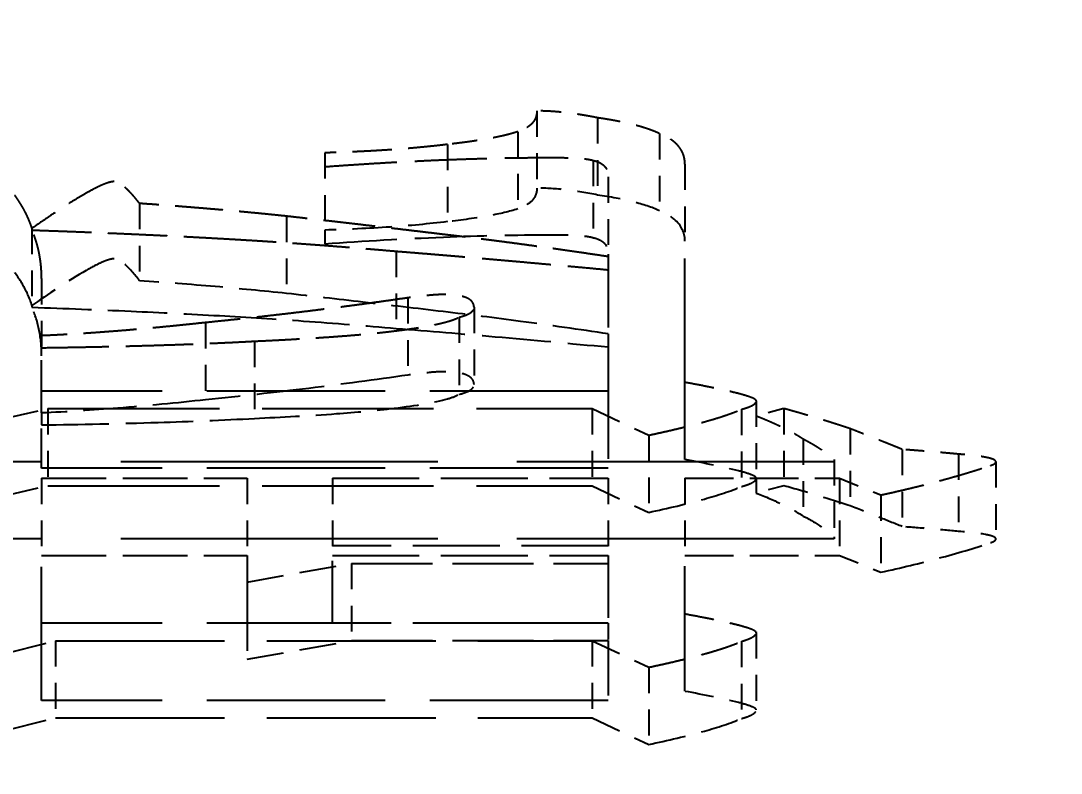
# Model space of a CAD drawing. Header units: millimetres. Extents: x 200 to 5740, y 200 to 4000.
# Drawn here: x 4254.14 to 4260.47, y 1952.84 to 1957.42 of the extents above; entities that cross this region are included whole.
import ezdxf

# ---------------------------------------------------------------- set-up
doc = ezdxf.new("R2010")
doc.units = ezdxf.units.MM
doc.header["$LTSCALE"] = 20
doc.linetypes.add('DASHED', pattern=[0.2067, 0.1654, -0.0413])
doc.layers.add('標註 (ISO)', color=7, linetype='Continuous', lineweight=18)
doc.layers.add('隱藏 (ISO)', color=7, linetype='DASHED', lineweight=25)
doc.styles.add('註記文字 (JIS)', font='kaiu.ttf')
doc.dimstyles.new('預設 (JIS)', dxfattribs={"dimscale": 20, "dimtxt": 3, "dimasz": 3, "dimexe": 2, "dimexo": 1, "dimgap": 0.8, "dimtad": 1, "dimrnd": 1e-08, "dimdsep": 46, "dimtxsty": '註記文字 (JIS)', "dimblk": 'Filled-1', "dimcen": 0.09, "dimdle": 10, "dimclrd": 256, "dimclre": 256, "dimclrt": 256, "dimadec": 0, "dimazin": 2, "dimtfac": 0.833333, "dimtmove": 0, "dimatfit": 3, "dimfxl": 0, "dimtolj": 1, "dimtzin": 0, "dimlwd": -1, "dimlwe": -1, "dimarcsym": 0})

# ---------------------------------------------------------------- blocks, each defined once
blk = doc.blocks.new('Filled-1')
at = {"color": 0}
for p, q in [((0, 0), (-1, 0.16667)), ((-1, 0.16667), (-1, -0.16667)), ((-1, 0), (0, 0)), ((-1, -0.16667), (0, 0))]:
    blk.add_line(p, q, dxfattribs=at)
at = {"color": 0, "flags": 128}
blk.add_lwpolyline([(-1, -0.16667), (0, 0)], dxfattribs=at)
at = {"color": 0}
blk.add_solid([(-1, -0.16667), (0, 0), (-1, 0.16667), (-1, -0.16667)], dxfattribs=at)
blk = doc.blocks.new('*D40')
at = {"layer": 'Defpoints', "color": 0}
for p in [(3955.2832, 2448.0062), (4476.8728, 2448.0062), (4342.7832, 958.0062)]:
    blk.add_point(p, dxfattribs=at)
at = {"layer": '標註 (ISO)'}
for p, q in [((3975.2832, 2448.0062), (4516.8728, 2448.0062)), ((4476.8728, 1018.0062), (4476.8728, 2388.0062)), ((4362.7832, 958.0062), (4516.8728, 958.0062))]:
    blk.add_line(p, q, dxfattribs=at)
at = {"layer": '標註 (ISO)', "xscale": 60, "yscale": 60, "zscale": 60}
for p, rotation in [((4476.8728, 2448.0062), 90), ((4476.8728, 958.0062), 270)]:
    blk.add_blockref('Filled-1', p, dxfattribs=dict(at, rotation=rotation))
at = {"layer": '標註 (ISO)', "insert": (4396.8949, 1625.6029), "char_height": 60, "attachment_point": 1, "rotation": 90, "style": '註記文字 (JIS)'}
blk.add_mtext('\\A1;1490', dxfattribs=at)

msp = doc.modelspace()

# ---------------------------------------------------------------- linework, layer by layer
at = {"layer": '隱藏 (ISO)', "ltscale": 0.047517}
for p, q in [((4257.2825, 1956.8748), (4257.2825, 1956.4049)), ((4257.652, 1956.8327), (4257.652, 1956.3628)), ((4257.1658, 1956.7484), (4257.1658, 1956.2786)), ((4258.028, 1956.7373), (4258.028, 1956.2675)), ((4255.9923, 1956.6198), (4255.9923, 1956.15)), ((4256.7379, 1956.6708), (4256.7379, 1956.201)), ((4257.6261, 1956.5732), (4257.6261, 1956.1034)), ((4258.1836, 1956.5511), (4258.1836, 1956.0812)), ((4257.7168, 1956.4735), (4257.7168, 1956.0036)), ((4254.8643, 1956.3116), (4254.8643, 1955.8417)), ((4255.759, 1956.234), (4255.759, 1955.7641)), ((4254.2095, 1956.1608), (4254.2095, 1955.691)), ((4256.4267, 1956.0211), (4256.4267, 1955.5513)), ((4254.2679, 1955.8548), (4254.2679, 1955.385)), ((4256.498, 1955.7373), (4256.498, 1955.2675)), ((4256.9, 1955.6797), (4256.9, 1955.2098)), ((4256.8092, 1955.6198), (4256.8092, 1955.1499)), ((4255.2662, 1955.5865), (4255.2662, 1955.1167)), ((4255.5645, 1955.4735), (4255.5645, 1955.0036)), ((4258.6179, 1955.1098), (4258.6179, 1954.64)), ((4254.3068, 1955.0632), (4254.3068, 1954.5934)), ((4257.6196, 1955.0632), (4257.6196, 1954.5934)), ((4258.5272, 1955.0588), (4258.5272, 1954.589)), ((4258.7865, 1955.0632), (4258.7865, 1954.5934)), ((4257.9632, 1954.9014), (4257.9632, 1954.4315)), ((4259.1885, 1954.9413), (4259.1885, 1954.4715)), ((4258.9032, 1954.8792), (4258.9032, 1954.4094)), ((4259.5061, 1954.8149), (4259.5061, 1954.3451)), ((4259.8497, 1954.7861), (4259.8497, 1954.3162)), ((4259.0912, 1954.7528), (4259.0912, 1954.283)), ((4260.0766, 1954.7395), (4260.0766, 1954.2697)), ((4254.2679, 1954.6397), (4254.2679, 1954.1699)), ((4255.5191, 1954.6397), (4255.5191, 1954.1699)), ((4256.0377, 1954.6397), (4256.0377, 1954.1699)), ((4257.7168, 1954.6397), (4257.7168, 1954.1699)), ((4258.1836, 1954.6397), (4258.1836, 1954.1699)), ((4259.1236, 1954.6397), (4259.1236, 1954.1699)), ((4259.3765, 1954.5377), (4259.3765, 1954.0679)), ((4256.1544, 1954.1209), (4256.1544, 1953.651)), ((4258.6179, 1953.6996), (4258.6179, 1953.2298)), ((4254.3521, 1953.6508), (4254.3521, 1953.181)), ((4257.6196, 1953.6508), (4257.6196, 1953.181)), ((4258.5272, 1953.6464), (4258.5272, 1953.1765)), ((4257.9632, 1953.489), (4257.9632, 1953.0191))]:
    msp.add_line(p, q, dxfattribs=at)
at = {"layer": '隱藏 (ISO)', "ltscale": 0.023361}
msp.add_line((4255.9923, 1956.15), (4255.9923, 1956.0657), dxfattribs=at)
at = {"layer": '隱藏 (ISO)', "ltscale": 0.369726}
msp.add_line((4258.1836, 1954.753), (4258.1836, 1956.0812), dxfattribs=at)
at = {"layer": '隱藏 (ISO)', "ltscale": 0.135112}
msp.add_line((4257.7168, 1956.0036), (4257.7168, 1955.518), dxfattribs=at)
at = {"layer": '隱藏 (ISO)', "ltscale": 0.001024}
msp.add_line((4254.2095, 1955.691), (4254.2095, 1955.6799), dxfattribs=at)
at = {"layer": '隱藏 (ISO)', "ltscale": 0.00799}
msp.add_line((4257.7168, 1955.518), (4257.7168, 1955.4382), dxfattribs=at)
at = {"layer": '隱藏 (ISO)', "ltscale": 0.205496}
msp.add_line((4257.7168, 1955.4382), (4257.7168, 1954.6998), dxfattribs=at)
at = {"layer": '隱藏 (ISO)', "ltscale": 0.096833}
msp.add_line((4254.2679, 1955.0369), (4254.2679, 1955.385), dxfattribs=at)
at = {"layer": '隱藏 (ISO)', "ltscale": 0.32836}
for p, q in [((4257.7168, 1955.1697), (4254.2679, 1955.1697)), ((4257.7168, 1954.6998), (4254.2679, 1954.6998)), ((4257.7168, 1953.7573), (4254.2679, 1953.7573)), ((4257.7168, 1953.2874), (4254.2679, 1953.2874))]:
    msp.add_line(p, q, dxfattribs=at)
at = {"layer": '隱藏 (ISO)', "ltscale": 0.067197}
for p, q in [((4253.7168, 1954.9302), (4254.3068, 1955.0632)), ((4253.7168, 1954.4604), (4254.3068, 1954.5934))]:
    msp.add_line(p, q, dxfattribs=at)
at = {"layer": '隱藏 (ISO)', "ltscale": 0.007316}
msp.add_line((4254.2679, 1955.0369), (4254.2679, 1954.9637), dxfattribs=at)
at = {"layer": '隱藏 (ISO)', "ltscale": 0.315394}
for p, q in [((4254.3068, 1955.0632), (4257.6196, 1955.0632)), ((4254.3068, 1954.5934), (4257.6196, 1954.5934))]:
    msp.add_line(p, q, dxfattribs=at)
at = {"layer": '隱藏 (ISO)', "ltscale": 0.055597}
for p, q in [((4257.6196, 1955.0632), (4257.9632, 1954.9014)), ((4257.6196, 1954.5934), (4257.9632, 1954.4315)), ((4257.6196, 1953.6508), (4257.9632, 1953.489)), ((4257.6196, 1953.181), (4257.9632, 1953.0191))]:
    msp.add_line(p, q, dxfattribs=at)
at = {"layer": '隱藏 (ISO)', "ltscale": 0.020152}
for p, q in [((4258.7865, 1955.0632), (4258.6179, 1955.0189)), ((4258.7865, 1954.5934), (4258.6179, 1954.5491))]:
    msp.add_line(p, q, dxfattribs=at)
at = {"layer": '隱藏 (ISO)', "ltscale": 0.073371}
msp.add_line((4254.2679, 1954.6998), (4254.2679, 1954.9637), dxfattribs=at)
at = {"layer": '隱藏 (ISO)', "ltscale": 0.583348}
for p, q in [((4259.0912, 1954.7395), (4252.9648, 1954.7395)), ((4259.0912, 1954.2697), (4252.9648, 1954.2697))]:
    msp.add_line(p, q, dxfattribs=at)
at = {"layer": '隱藏 (ISO)', "ltscale": 0.119059}
for p, q in [((4254.2679, 1954.6397), (4255.5191, 1954.6397)), ((4254.2679, 1954.1699), (4255.5191, 1954.1699))]:
    msp.add_line(p, q, dxfattribs=at)
at = {"layer": '隱藏 (ISO)', "ltscale": 0.159808}
for p, q in [((4256.0377, 1954.6397), (4257.7168, 1954.6397)), ((4257.7168, 1954.2273), (4256.0377, 1954.2273)), ((4256.0377, 1954.1699), (4257.7168, 1954.1699)), ((4257.7168, 1953.7575), (4256.0377, 1953.7575))]:
    msp.add_line(p, q, dxfattribs=at)
at = {"layer": '隱藏 (ISO)', "ltscale": 0.089424}
for p, q in [((4258.1836, 1954.6397), (4259.1236, 1954.6397)), ((4258.1836, 1954.1699), (4259.1236, 1954.1699))]:
    msp.add_line(p, q, dxfattribs=at)
at = {"layer": '隱藏 (ISO)', "ltscale": 0.009113}
msp.add_line((4258.6179, 1954.64), (4258.6179, 1954.5491), dxfattribs=at)
at = {"layer": '隱藏 (ISO)', "ltscale": 0.037134}
for p, q in [((4259.1236, 1954.6397), (4259.3765, 1954.5377)), ((4259.1236, 1954.1699), (4259.3765, 1954.0679))]:
    msp.add_line(p, q, dxfattribs=at)
at = {"layer": '隱藏 (ISO)', "ltscale": 0.003604}
msp.add_line((4259.0912, 1954.283), (4259.0912, 1954.2697), dxfattribs=at)
at = {"layer": '隱藏 (ISO)', "ltscale": 0.245627}
msp.add_line((4254.2679, 1953.2874), (4254.2679, 1954.1699), dxfattribs=at)
at = {"layer": '隱藏 (ISO)', "ltscale": 0.175861}
msp.add_line((4255.5191, 1954.1699), (4255.5191, 1953.538), dxfattribs=at)
at = {"layer": '隱藏 (ISO)', "ltscale": 0.114737}
for p, q in [((4256.0377, 1953.7575), (4256.0377, 1954.1699)), ((4257.7168, 1954.1699), (4257.7168, 1953.7575))]:
    msp.add_line(p, q, dxfattribs=at)
at = {"layer": '隱藏 (ISO)', "ltscale": 0.230192}
msp.add_line((4258.1836, 1953.3428), (4258.1836, 1954.1699), dxfattribs=at)
at = {"layer": '隱藏 (ISO)', "ltscale": 0.068109}
for p, q in [((4255.5191, 1954.0078), (4256.1544, 1954.1209)), ((4255.5191, 1953.538), (4256.1544, 1953.651))]:
    msp.add_line(p, q, dxfattribs=at)
at = {"layer": '隱藏 (ISO)', "ltscale": 0.148695}
for p, q in [((4256.1544, 1954.1209), (4257.7168, 1954.1209)), ((4256.1544, 1953.651), (4257.7168, 1953.651))]:
    msp.add_line(p, q, dxfattribs=at)
at = {"layer": '隱藏 (ISO)', "ltscale": 0.010686}
msp.add_line((4257.7168, 1953.7575), (4257.7168, 1953.651), dxfattribs=at)
at = {"layer": '隱藏 (ISO)', "ltscale": 0.075347}
for p, q in [((4253.7168, 1953.489), (4254.3521, 1953.6508)), ((4253.7168, 1953.0191), (4254.3521, 1953.181))]:
    msp.add_line(p, q, dxfattribs=at)
at = {"layer": '隱藏 (ISO)', "ltscale": 0.311072}
for p, q in [((4254.3521, 1953.6508), (4257.6196, 1953.6508)), ((4254.3521, 1953.181), (4257.6196, 1953.181))]:
    msp.add_line(p, q, dxfattribs=at)
at = {"layer": '隱藏 (ISO)', "ltscale": 0.101155}
msp.add_line((4257.7168, 1953.651), (4257.7168, 1953.2874), dxfattribs=at)
at = {"layer": '隱藏 (ISO)', "ltscale": 0.037822}
msp.add_open_spline([(4257.2825, 1956.8748), (4257.2825, 1956.7861), (4257.1658, 1956.7484)], degree=2, dxfattribs=at)
at = {"layer": '隱藏 (ISO)', "ltscale": 0.03743}
msp.add_open_spline([(4257.652, 1956.8327), (4257.4445, 1956.8748), (4257.2825, 1956.8748)], degree=2, dxfattribs=at)
at = {"layer": '隱藏 (ISO)', "ltscale": 0.04502}
msp.add_open_spline([(4258.028, 1956.7373), (4257.8983, 1956.7972), (4257.652, 1956.8327)], degree=2, dxfattribs=at)
at = {"layer": '隱藏 (ISO)', "ltscale": 0.046418}
msp.add_open_spline([(4257.1658, 1956.7484), (4257.0361, 1956.7041), (4256.7379, 1956.6708)], degree=2, dxfattribs=at)
at = {"layer": '隱藏 (ISO)', "ltscale": 0.054966}
msp.add_open_spline([(4258.1836, 1956.5511), (4258.1836, 1956.6752), (4258.028, 1956.7373)], degree=2, dxfattribs=at)
at = {"layer": '隱藏 (ISO)', "ltscale": 0.072525}
msp.add_open_spline([(4256.7379, 1956.6708), (4256.4137, 1956.6309), (4255.9923, 1956.6198)], degree=2, dxfattribs=at)
at = {"layer": '隱藏 (ISO)', "ltscale": 0.132557}
msp.add_open_spline([(4255.9923, 1956.5355), (4256.7444, 1956.591), (4257.3732, 1956.591)], degree=2, dxfattribs=at)
at = {"layer": '隱藏 (ISO)', "ltscale": 0.024948}
msp.add_open_spline([(4257.3732, 1956.591), (4257.5742, 1956.591), (4257.6261, 1956.5732)], degree=2, dxfattribs=at)
at = {"layer": '隱藏 (ISO)', "ltscale": 0.030082}
msp.add_open_spline([(4257.6261, 1956.5732), (4257.7168, 1956.5533), (4257.7168, 1956.4735)], degree=2, dxfattribs=at)
at = {"layer": '隱藏 (ISO)', "ltscale": 0.092967}
msp.add_open_spline([(4254.7087, 1956.4446), (4254.6179, 1956.4446), (4254.2095, 1956.1608)], degree=2, dxfattribs=at)
at = {"layer": '隱藏 (ISO)', "ltscale": 0.040499}
msp.add_open_spline([(4254.8643, 1956.3116), (4254.7606, 1956.4446), (4254.7087, 1956.4446)], degree=2, dxfattribs=at)
at = {"layer": '隱藏 (ISO)', "ltscale": 0.06851}
msp.add_open_spline([(4254.2095, 1956.1608), (4254.1706, 1956.2828), (4254.0734, 1956.4025)], degree=2, dxfattribs=at)
at = {"layer": '隱藏 (ISO)', "ltscale": 0.037822}
msp.add_open_spline([(4257.2825, 1956.4049), (4257.2825, 1956.3872), (4257.2789, 1956.3688), (4257.2615, 1956.3369), (4257.2492, 1956.3224), (4257.214, 1956.2977), (4257.1928, 1956.2873), (4257.1658, 1956.2786)], degree=3, knots=[-0.03971942, -0.03971942, -0.03971942, -0.03971942, -0.02410673, -0.02410673, -0.01117695, -0.01117695, 0, 0, 0, 0], dxfattribs=at)
at = {"layer": '隱藏 (ISO)', "ltscale": 0.03743}
msp.add_open_spline([(4257.652, 1956.3628), (4257.5904, 1956.3753), (4257.5239, 1956.3867), (4257.4001, 1956.4008), (4257.3413, 1956.4049), (4257.2825, 1956.4049)], degree=3, knots=[-0.03916593, -0.03916593, -0.03916593, -0.03916593, -0.01765743, -0.01765743, 0, 0, 0, 0], dxfattribs=at)
at = {"layer": '隱藏 (ISO)', "ltscale": 0.04502}
msp.add_open_spline([(4258.028, 1956.2675), (4257.9832, 1956.2881), (4257.9296, 1956.3059), (4257.8024, 1956.3382), (4257.7286, 1956.3518), (4257.652, 1956.3628)], degree=3, knots=[-0.04747742, -0.04747742, -0.04747742, -0.04747742, -0.02492542, -0.02492542, 0, 0, 0, 0], dxfattribs=at)
at = {"layer": '隱藏 (ISO)', "ltscale": 0.087833}
msp.add_open_spline([(4255.759, 1956.234), (4255.3376, 1956.2783), (4254.8643, 1956.3116)], degree=2, dxfattribs=at)
at = {"layer": '隱藏 (ISO)', "ltscale": 0.095767}
msp.add_open_spline([(4256.712, 1956.1231), (4256.2128, 1956.183), (4255.759, 1956.234)], degree=2, dxfattribs=at)
at = {"layer": '隱藏 (ISO)', "ltscale": 0.046418}
msp.add_open_spline([(4257.1658, 1956.2786), (4257.1168, 1956.2618), (4257.055, 1956.2481), (4256.9138, 1956.2224), (4256.824, 1956.2106), (4256.7379, 1956.201)], degree=3, knots=[-0.04789501, -0.04789501, -0.04789501, -0.04789501, -0.02718663, -0.02718663, 0, 0, 0, 0], dxfattribs=at)
at = {"layer": '隱藏 (ISO)', "ltscale": 0.054965}
msp.add_open_spline([(4258.1836, 1956.0812), (4258.1836, 1956.1237), (4258.1699, 1956.169), (4258.1032, 1956.2302), (4258.0713, 1956.2502), (4258.028, 1956.2675)], degree=3, knots=[-0.05732772, -0.05732772, -0.05732772, -0.05732772, -0.01997057, -0.01997057, 0, 0, 0, 0], dxfattribs=at)
at = {"layer": '隱藏 (ISO)', "ltscale": 0.072525}
msp.add_open_spline([(4256.7379, 1956.201), (4256.6246, 1956.187), (4256.5075, 1956.1763), (4256.2587, 1956.1593), (4256.1253, 1956.1535), (4255.9923, 1956.15)], degree=3, knots=[-0.07611401, -0.07611401, -0.07611401, -0.07611401, -0.03999615, -0.03999615, 0, 0, 0, 0], dxfattribs=at)
at = {"layer": '隱藏 (ISO)', "ltscale": 0.082276}
msp.add_open_spline([(4254.2679, 1955.8548), (4254.2679, 1956.0145), (4254.2095, 1956.1497)], degree=2, dxfattribs=at)
at = {"layer": '隱藏 (ISO)', "ltscale": 0.109505}
msp.add_open_spline([(4254.2095, 1956.1497), (4254.8449, 1956.1276), (4255.3505, 1956.0987)], degree=2, dxfattribs=at)
at = {"layer": '隱藏 (ISO)', "ltscale": 0.132557}
msp.add_open_spline([(4255.9923, 1956.0657), (4256.2302, 1956.0832), (4256.4719, 1956.0976), (4256.932, 1956.116), (4257.1532, 1956.1211), (4257.3732, 1956.1211)], degree=3, knots=[-0.1389933, -0.1389933, -0.1389933, -0.1389933, -0.0659955, -0.0659955, 0, 0, 0, 0], dxfattribs=at)
at = {"layer": '隱藏 (ISO)', "ltscale": 0.102773}
msp.add_open_spline([(4257.7168, 1955.9879), (4257.1528, 1956.0721), (4256.712, 1956.1231)], degree=2, dxfattribs=at)
at = {"layer": '隱藏 (ISO)', "ltscale": 0.024948}
msp.add_open_spline([(4257.3732, 1956.1211), (4257.4236, 1956.1211), (4257.4832, 1956.1203), (4257.555, 1956.1155), (4257.5791, 1956.1133), (4257.6089, 1956.1081), (4257.6184, 1956.106), (4257.6261, 1956.1034)], degree=3, knots=[-0.02532681, -0.02532681, -0.02532681, -0.02532681, -0.01001343, -0.01001343, -0.00326733, -0.00326733, 0, 0, 0, 0], dxfattribs=at)
at = {"layer": '隱藏 (ISO)', "ltscale": 0.030082}
msp.add_open_spline([(4257.6261, 1956.1034), (4257.6338, 1956.1017), (4257.6409, 1956.0997), (4257.6542, 1956.0951), (4257.6603, 1956.0925), (4257.6783, 1956.0832), (4257.6874, 1956.0758), (4257.7113, 1956.0495), (4257.7168, 1956.0263), (4257.7168, 1956.0036)], degree=3, knots=[-0.03420562, -0.03420562, -0.03420562, -0.03420562, -0.03104973, -0.03104973, -0.02768713, -0.02768713, -0.01992134, -0.01992134, 0, 0, 0, 0], dxfattribs=at)
at = {"layer": '隱藏 (ISO)', "ltscale": 0.104677}
msp.add_open_spline([(4255.3505, 1956.0987), (4255.8368, 1956.0721), (4256.4267, 1956.0211)], degree=2, dxfattribs=at)
at = {"layer": '隱藏 (ISO)', "ltscale": 0.126742}
msp.add_open_spline([(4256.4267, 1956.0211), (4256.9842, 1955.9768), (4257.7168, 1955.908)], degree=2, dxfattribs=at)
at = {"layer": '隱藏 (ISO)', "ltscale": 0.06851}
msp.add_open_spline([(4254.2095, 1955.691), (4254.1965, 1955.7317), (4254.1787, 1955.7722), (4254.1332, 1955.8528), (4254.1056, 1955.8929), (4254.0734, 1955.9327)], degree=3, knots=[-0.07208161, -0.07208161, -0.07208161, -0.07208161, -0.03615675, -0.03615675, 0, 0, 0, 0], dxfattribs=at)
at = {"layer": '隱藏 (ISO)', "ltscale": 0.092967}
msp.add_open_spline([(4254.7087, 1955.9748), (4254.7067, 1955.9748), (4254.7047, 1955.9747), (4254.7005, 1955.9743), (4254.6982, 1955.974), (4254.6908, 1955.9728), (4254.6856, 1955.9716), (4254.6685, 1955.9669), (4254.6553, 1955.962), (4254.6097, 1955.943), (4254.5716, 1955.9226), (4254.4315, 1955.843), (4254.2986, 1955.7528), (4254.2095, 1955.691)], degree=3, knots=[-0.08985251, -0.08985251, -0.08985251, -0.08985251, -0.08903237, -0.08903237, -0.08808195, -0.08808195, -0.08570449, -0.08570449, -0.07915933, -0.07915933, -0.06049089, -0.06049089, 0, 0, 0, 0], dxfattribs=at)
at = {"layer": '隱藏 (ISO)', "ltscale": 0.040499}
msp.add_open_spline([(4254.8643, 1955.8417), (4254.8362, 1955.8778), (4254.7995, 1955.9214), (4254.7561, 1955.9556), (4254.7454, 1955.963), (4254.7305, 1955.97), (4254.7261, 1955.9717), (4254.7194, 1955.9736), (4254.7169, 1955.9741), (4254.7125, 1955.9747), (4254.7106, 1955.9748), (4254.7087, 1955.9748)], degree=3, knots=[-0.02749036, -0.02749036, -0.02749036, -0.02749036, -0.00814635, -0.00814635, -0.00315643, -0.00315643, -0.00141621, -0.00141621, -0.00056902, -0.00056902, 0, 0, 0, 0], dxfattribs=at)
at = {"layer": '隱藏 (ISO)', "ltscale": 0.087833}
msp.add_open_spline([(4255.759, 1955.7641), (4255.6153, 1955.7793), (4255.4703, 1955.7931), (4255.1721, 1955.8189), (4255.0184, 1955.8309), (4254.8643, 1955.8417)], degree=3, knots=[-0.09228928, -0.09228928, -0.09228928, -0.09228928, -0.04720038, -0.04720038, 0, 0, 0, 0], dxfattribs=at)
at = {"layer": '隱藏 (ISO)', "ltscale": 0.124568}
msp.add_open_spline([(4256.498, 1955.7373), (4255.9081, 1955.6508), (4255.2662, 1955.5865)], degree=2, dxfattribs=at)
at = {"layer": '隱藏 (ISO)', "ltscale": 0.095767}
msp.add_open_spline([(4256.712, 1955.6533), (4256.5497, 1955.6727), (4256.3869, 1955.692), (4256.0695, 1955.7289), (4255.9142, 1955.7467), (4255.759, 1955.7641)], degree=3, knots=[-0.1005835, -0.1005835, -0.1005835, -0.1005835, -0.0490077, -0.0490077, 0, 0, 0, 0], dxfattribs=at)
at = {"layer": '隱藏 (ISO)', "ltscale": 0.021112}
msp.add_open_spline([(4256.712, 1955.7573), (4256.6471, 1955.7573), (4256.498, 1955.7373)], degree=2, dxfattribs=at)
at = {"layer": '隱藏 (ISO)', "ltscale": 0.032025}
msp.add_open_spline([(4256.9, 1955.6797), (4256.9, 1955.7573), (4256.712, 1955.7573)], degree=2, dxfattribs=at)
at = {"layer": '隱藏 (ISO)', "ltscale": 0.109505}
msp.add_open_spline([(4254.2095, 1955.6799), (4254.4101, 1955.6729), (4254.6125, 1955.665), (4254.9915, 1955.648), (4255.1724, 1955.639), (4255.3505, 1955.6289)], degree=3, knots=[-0.1146798, -0.1146798, -0.1146798, -0.1146798, -0.0541765, -0.0541765, 0, 0, 0, 0], dxfattribs=at)
at = {"layer": '隱藏 (ISO)', "ltscale": 0.082276}
msp.add_open_spline([(4254.2679, 1955.385), (4254.2679, 1955.4361), (4254.2634, 1955.4875), (4254.2439, 1955.5858), (4254.2297, 1955.6331), (4254.2095, 1955.6799)], degree=3, knots=[-0.08637712, -0.08637712, -0.08637712, -0.08637712, -0.04151424, -0.04151424, 0, 0, 0, 0], dxfattribs=at)
at = {"layer": '隱藏 (ISO)', "ltscale": 0.019476}
msp.add_open_spline([(4256.8092, 1955.6198), (4256.9, 1955.642), (4256.9, 1955.6797)], degree=2, dxfattribs=at)
at = {"layer": '隱藏 (ISO)', "ltscale": 0.104677}
msp.add_open_spline([(4255.3505, 1955.6289), (4255.5214, 1955.6195), (4255.6934, 1955.6084), (4256.051, 1955.5826), (4256.2401, 1955.5674), (4256.4267, 1955.5513)], degree=3, knots=[-0.1096409, -0.1096409, -0.1096409, -0.1096409, -0.0577321, -0.0577321, 0, 0, 0, 0], dxfattribs=at)
at = {"layer": '隱藏 (ISO)', "ltscale": 0.04501}
msp.add_open_spline([(4256.4137, 1955.5355), (4256.7249, 1955.5732), (4256.8092, 1955.6198)], degree=2, dxfattribs=at)
at = {"layer": '隱藏 (ISO)', "ltscale": 0.102773}
msp.add_open_spline([(4257.7168, 1955.518), (4257.5413, 1955.5442), (4257.3618, 1955.57), (4257.0288, 1955.6148), (4256.8696, 1955.635), (4256.712, 1955.6533)], degree=3, knots=[-0.1074069, -0.1074069, -0.1074069, -0.1074069, -0.0499246, -0.0499246, 0, 0, 0, 0], dxfattribs=at)
at = {"layer": '隱藏 (ISO)', "ltscale": 0.097682}
msp.add_open_spline([(4255.2662, 1955.5865), (4254.6957, 1955.5244), (4254.2679, 1955.5067)], degree=2, dxfattribs=at)
at = {"layer": '隱藏 (ISO)', "ltscale": 0.082752}
msp.add_open_spline([(4255.5645, 1955.4735), (4256.135, 1955.5001), (4256.4137, 1955.5355)], degree=2, dxfattribs=at)
at = {"layer": '隱藏 (ISO)', "ltscale": 0.126742}
msp.add_open_spline([(4256.4267, 1955.5513), (4256.6263, 1955.5354), (4256.8295, 1955.5182), (4257.2569, 1955.4808), (4257.489, 1955.4596), (4257.7168, 1955.4382)], degree=3, knots=[-0.1323311, -0.1323311, -0.1323311, -0.1323311, -0.0708821, -0.0708821, 0, 0, 0, 0], dxfattribs=at)
at = {"layer": '隱藏 (ISO)', "ltscale": 0.123948}
msp.add_open_spline([(4254.2679, 1955.4335), (4255.0393, 1955.4446), (4255.5645, 1955.4735)], degree=2, dxfattribs=at)
at = {"layer": '隱藏 (ISO)', "ltscale": 0.021112}
msp.add_open_spline([(4256.712, 1955.2874), (4256.6879, 1955.2874), (4256.6575, 1955.2854), (4256.5842, 1955.2785), (4256.5382, 1955.2728), (4256.498, 1955.2675)], degree=3, knots=[-0.02268468, -0.02268468, -0.02268468, -0.02268468, -0.01294792, -0.01294792, 0, 0, 0, 0], dxfattribs=at)
at = {"layer": '隱藏 (ISO)', "ltscale": 0.032025}
msp.add_open_spline([(4256.9, 1955.2098), (4256.9, 1955.2183), (4256.8983, 1955.227), (4256.89, 1955.2424), (4256.8841, 1955.2494), (4256.8669, 1955.2619), (4256.856, 1955.2674), (4256.8278, 1955.2768), (4256.8112, 1955.2803), (4256.7672, 1955.2862), (4256.7393, 1955.2874), (4256.712, 1955.2874)], degree=3, knots=[-0.03373652, -0.03373652, -0.03373652, -0.03373652, -0.02627601, -0.02627601, -0.02000957, -0.02000957, -0.01416035, -0.01416035, -0.00821886, -0.00821886, 0, 0, 0, 0], dxfattribs=at)
at = {"layer": '隱藏 (ISO)', "ltscale": 0.124568}
msp.add_open_spline([(4256.498, 1955.2675), (4256.2995, 1955.2384), (4256.0984, 1955.2114), (4255.6875, 1955.1611), (4255.4778, 1955.1379), (4255.2662, 1955.1167)], degree=3, knots=[-0.130928, -0.130928, -0.130928, -0.130928, -0.066136, -0.066136, 0, 0, 0, 0], dxfattribs=at)
at = {"layer": '隱藏 (ISO)', "ltscale": 0.052954}
for points in [[(4258.6179, 1955.1098), (4258.6179, 1955.1431), (4258.1836, 1955.2229)], [(4258.6179, 1953.6996), (4258.6179, 1953.7329), (4258.1836, 1953.8127)]]:
    msp.add_open_spline(points, degree=2, dxfattribs=at)
at = {"layer": '隱藏 (ISO)', "ltscale": 0.019476}
msp.add_open_spline([(4256.8092, 1955.1499), (4256.826, 1955.1541), (4256.8414, 1955.1588), (4256.8669, 1955.1694), (4256.8768, 1955.175), (4256.8953, 1955.1903), (4256.9, 1955.1999), (4256.9, 1955.2098)], degree=3, knots=[-0.02069053, -0.02069053, -0.02069053, -0.02069053, -0.01449726, -0.01449726, -0.00865764, -0.00865764, 0, 0, 0, 0], dxfattribs=at)
at = {"layer": '隱藏 (ISO)', "ltscale": 0.097682}
msp.add_open_spline([(4255.2662, 1955.1167), (4255.0911, 1955.0976), (4254.9104, 1955.08), (4254.5797, 1955.0536), (4254.4226, 1955.0433), (4254.2679, 1955.0369)], degree=3, knots=[-0.1019291, -0.1019291, -0.1019291, -0.1019291, -0.0467478, -0.0467478, 0, 0, 0, 0], dxfattribs=at)
at = {"layer": '隱藏 (ISO)', "ltscale": 0.04501}
msp.add_open_spline([(4256.4137, 1955.0657), (4256.5486, 1955.082), (4256.6618, 1955.1008), (4256.7649, 1955.1305), (4256.7904, 1955.1396), (4256.8092, 1955.1499)], degree=3, knots=[-0.04045495, -0.04045495, -0.04045495, -0.04045495, -0.01069488, -0.01069488, 0, 0, 0, 0], dxfattribs=at)
at = {"layer": '隱藏 (ISO)', "ltscale": 0.017118}
msp.add_open_spline([(4258.5272, 1955.0588), (4258.6179, 1955.0832), (4258.6179, 1955.1098)], degree=2, dxfattribs=at)
at = {"layer": '隱藏 (ISO)', "ltscale": 0.082752}
msp.add_open_spline([(4255.5645, 1955.0036), (4255.7269, 1955.0112), (4255.9014, 1955.0207), (4256.1757, 1955.0407), (4256.3043, 1955.0518), (4256.4137, 1955.0657)], degree=3, knots=[-0.08456266, -0.08456266, -0.08456266, -0.08456266, -0.03503147, -0.03503147, 0, 0, 0, 0], dxfattribs=at)
at = {"layer": '隱藏 (ISO)', "ltscale": 0.069549}
for points in [[(4257.9632, 1954.9014), (4258.3586, 1954.9856), (4258.5272, 1955.0588)], [(4257.9632, 1953.489), (4258.3586, 1953.5732), (4258.5272, 1953.6464)]]:
    msp.add_open_spline(points, degree=2, dxfattribs=at)
at = {"layer": '隱藏 (ISO)', "ltscale": 0.051089}
msp.add_open_spline([(4259.1885, 1954.9413), (4258.981, 1955.01), (4258.7865, 1955.0632)], degree=2, dxfattribs=at)
at = {"layer": '隱藏 (ISO)', "ltscale": 0.123948}
msp.add_open_spline([(4254.2679, 1954.9637), (4254.5026, 1954.9671), (4254.7436, 1954.972), (4255.1715, 1954.9852), (4255.3723, 1954.9931), (4255.5645, 1955.0036)], degree=3, knots=[-0.1289699, -0.1289699, -0.1289699, -0.1289699, -0.0584011, -0.0584011, 0, 0, 0, 0], dxfattribs=at)
at = {"layer": '隱藏 (ISO)', "ltscale": 0.047459}
msp.add_open_spline([(4258.6179, 1955.0189), (4258.7995, 1954.9479), (4258.9032, 1954.8792)], degree=2, dxfattribs=at)
at = {"layer": '隱藏 (ISO)', "ltscale": 0.046309}
msp.add_open_spline([(4259.5061, 1954.8149), (4259.37, 1954.8703), (4259.1885, 1954.9413)], degree=2, dxfattribs=at)
at = {"layer": '隱藏 (ISO)', "ltscale": 0.039477}
msp.add_open_spline([(4258.9032, 1954.8792), (4259.0264, 1954.8149), (4259.0912, 1954.7528)], degree=2, dxfattribs=at)
at = {"layer": '隱藏 (ISO)', "ltscale": 0.033595}
msp.add_open_spline([(4259.8497, 1954.7861), (4259.6812, 1954.8016), (4259.5061, 1954.8149)], degree=2, dxfattribs=at)
at = {"layer": '隱藏 (ISO)', "ltscale": 0.026617}
msp.add_open_spline([(4260.0766, 1954.7395), (4260.0766, 1954.7683), (4259.8497, 1954.7861)], degree=2, dxfattribs=at)
at = {"layer": '隱藏 (ISO)', "ltscale": 0.052954}
for points in [[(4258.6179, 1954.64), (4258.6179, 1954.6414), (4258.6173, 1954.6429), (4258.615, 1954.6459), (4258.6133, 1954.6475), (4258.606, 1954.6527), (4258.5985, 1954.6563), (4258.5699, 1954.6681), (4258.5396, 1954.677), (4258.4231, 1954.7073), (4258.2985, 1954.7319), (4258.1836, 1954.753)], [(4258.6179, 1953.2298), (4258.6179, 1953.2312), (4258.6173, 1953.2327), (4258.615, 1953.2357), (4258.6133, 1953.2373), (4258.606, 1953.2425), (4258.5985, 1953.2461), (4258.5699, 1953.2579), (4258.5396, 1953.2668), (4258.4231, 1953.2971), (4258.2985, 1953.3217), (4258.1836, 1953.3428)]]:
    msp.add_open_spline(points, degree=3, knots=[-0.0617349, -0.0617349, -0.0617349, -0.0617349, -0.05994326, -0.05994326, -0.05790256, -0.05790256, -0.05286357, -0.05286357, -0.03912269, -0.03912269, 0, 0, 0, 0], dxfattribs=at)
at = {"layer": '隱藏 (ISO)', "ltscale": 0.080952}
msp.add_open_spline([(4259.3765, 1954.5377), (4259.746, 1954.6176), (4260.0442, 1954.7173)], degree=2, dxfattribs=at)
at = {"layer": '隱藏 (ISO)', "ltscale": 0.006987}
msp.add_open_spline([(4260.0442, 1954.7173), (4260.0766, 1954.7284), (4260.0766, 1954.7395)], degree=2, dxfattribs=at)
at = {"layer": '隱藏 (ISO)', "ltscale": 0.069549}
for points in [[(4257.9632, 1954.4315), (4258.0782, 1954.4561), (4258.1967, 1954.4837), (4258.3818, 1954.5353), (4258.4632, 1954.5612), (4258.5272, 1954.589)], [(4257.9632, 1953.0191), (4258.0782, 1953.0436), (4258.1967, 1953.0712), (4258.3818, 1953.1229), (4258.4632, 1953.1488), (4258.5272, 1953.1765)]]:
    msp.add_open_spline(points, degree=3, knots=[-0.07182949, -0.07182949, -0.07182949, -0.07182949, -0.03101211, -0.03101211, 0, 0, 0, 0], dxfattribs=at)
at = {"layer": '隱藏 (ISO)', "ltscale": 0.017118}
msp.add_open_spline([(4258.5272, 1954.589), (4258.5454, 1954.5939), (4258.5629, 1954.5994), (4258.59, 1954.6106), (4258.6006, 1954.6163), (4258.6144, 1954.6281), (4258.6179, 1954.6339), (4258.6179, 1954.64)], degree=3, knots=[-0.0180925, -0.0180925, -0.0180925, -0.0180925, -0.01115387, -0.01115387, -0.00531268, -0.00531268, 0, 0, 0, 0], dxfattribs=at)
at = {"layer": '隱藏 (ISO)', "ltscale": 0.051089}
msp.add_open_spline([(4259.1885, 1954.4715), (4259.1218, 1954.4935), (4259.0536, 1954.5153), (4258.9198, 1954.5559), (4258.8538, 1954.575), (4258.7865, 1954.5934)], degree=3, knots=[-0.05367036, -0.05367036, -0.05367036, -0.05367036, -0.02584006, -0.02584006, 0, 0, 0, 0], dxfattribs=at)
at = {"layer": '隱藏 (ISO)', "ltscale": 0.047459}
msp.add_open_spline([(4258.6179, 1954.5491), (4258.6754, 1954.5266), (4258.7301, 1954.5031), (4258.8252, 1954.4565), (4258.867, 1954.4334), (4258.9032, 1954.4094)], degree=3, knots=[-0.04985029, -0.04985029, -0.04985029, -0.04985029, -0.02369404, -0.02369404, 0, 0, 0, 0], dxfattribs=at)
at = {"layer": '隱藏 (ISO)', "ltscale": 0.046309}
msp.add_open_spline([(4259.5061, 1954.3451), (4259.4576, 1954.3648), (4259.4078, 1954.3848), (4259.3025, 1954.4267), (4259.2452, 1954.4493), (4259.1885, 1954.4715)], degree=3, knots=[-0.04845704, -0.04845704, -0.04845704, -0.04845704, -0.02583926, -0.02583926, 0, 0, 0, 0], dxfattribs=at)
at = {"layer": '隱藏 (ISO)', "ltscale": 0.039477}
msp.add_open_spline([(4258.9032, 1954.4094), (4258.9426, 1954.3888), (4258.9792, 1954.3675), (4259.042, 1954.3253), (4259.0688, 1954.3044), (4259.0912, 1954.283)], degree=3, knots=[-0.04153032, -0.04153032, -0.04153032, -0.04153032, -0.01996996, -0.01996996, 0, 0, 0, 0], dxfattribs=at)
at = {"layer": '隱藏 (ISO)', "ltscale": 0.033595}
msp.add_open_spline([(4259.8497, 1954.3162), (4259.7932, 1954.3214), (4259.7364, 1954.3264), (4259.6219, 1954.336), (4259.5641, 1954.3407), (4259.5061, 1954.3451)], degree=3, knots=[-0.03538066, -0.03538066, -0.03538066, -0.03538066, -0.01780907, -0.01780907, 0, 0, 0, 0], dxfattribs=at)
at = {"layer": '隱藏 (ISO)', "ltscale": 0.026617}
msp.add_open_spline([(4260.0766, 1954.2697), (4260.0766, 1954.2721), (4260.0754, 1954.2744), (4260.0706, 1954.2791), (4260.0669, 1954.2813), (4260.052, 1954.2882), (4260.0367, 1954.2923), (4259.9792, 1954.3041), (4259.9195, 1954.3108), (4259.8497, 1954.3162)], degree=3, knots=[-0.0376479, -0.0376479, -0.0376479, -0.0376479, -0.03409135, -0.03409135, -0.03032415, -0.03032415, -0.02147574, -0.02147574, 0, 0, 0, 0], dxfattribs=at)
at = {"layer": '隱藏 (ISO)', "ltscale": 0.006987}
msp.add_open_spline([(4260.0442, 1954.2475), (4260.0503, 1954.2496), (4260.0561, 1954.2518), (4260.0653, 1954.2564), (4260.069, 1954.2586), (4260.0749, 1954.2638), (4260.0766, 1954.2667), (4260.0766, 1954.2697)], degree=3, knots=[-0.007455832, -0.007455832, -0.007455832, -0.007455832, -0.004868752, -0.004868752, -0.002612881, -0.002612881, 0, 0, 0, 0], dxfattribs=at)
at = {"layer": '隱藏 (ISO)', "ltscale": 0.080952}
msp.add_open_spline([(4259.3765, 1954.0679), (4259.4979, 1954.0941), (4259.6153, 1954.1224), (4259.8384, 1954.1824), (4259.9439, 1954.2139), (4260.0442, 1954.2475)], degree=3, knots=[-0.08517171, -0.08517171, -0.08517171, -0.08517171, -0.04209229, -0.04209229, 0, 0, 0, 0], dxfattribs=at)
at = {"layer": '隱藏 (ISO)', "ltscale": 0.0176}
msp.add_open_spline([(4258.5272, 1953.6464), (4258.6179, 1953.673), (4258.6179, 1953.6996)], degree=2, dxfattribs=at)
msp.add_open_spline([(4258.5272, 1953.1765), (4258.5454, 1953.1819), (4258.5629, 1953.1878), (4258.5899, 1953.1997), (4258.6006, 1953.2056), (4258.6143, 1953.2177), (4258.6179, 1953.2236), (4258.6179, 1953.2298)], degree=3, knots=[-0.01857423, -0.01857423, -0.01857423, -0.01857423, -0.01138834, -0.01138834, -0.00537507, -0.00537507, 0, 0, 0, 0], dxfattribs=at)

# ---------------------------------------------------------------- dimensions: what is measured, and where the dimension line sits
at = {"layer": '標註 (ISO)'}
dim = msp.add_linear_dim(base=(4476.8728, 2448.0062), p1=(4342.7832, 958.0062), p2=(3955.2832, 2448.0062), angle=90, dimstyle='預設 (JIS)', override={"dimgap": 0.8, "dimdec": 2, "dimtol": 0, "dimlim": 0, "dimtp": 0, "dimtm": 0, "dimtdec": 2, "dimtofl": 0, "dimatfit": 1}, dxfattribs=at)
dim.commit()
dim.dimension.update_dxf_attribs({"geometry": '*D40', "text_midpoint": (4476.8728, 1703.0062), "dimtype": 160})

doc.saveas('drawing.dxf')
